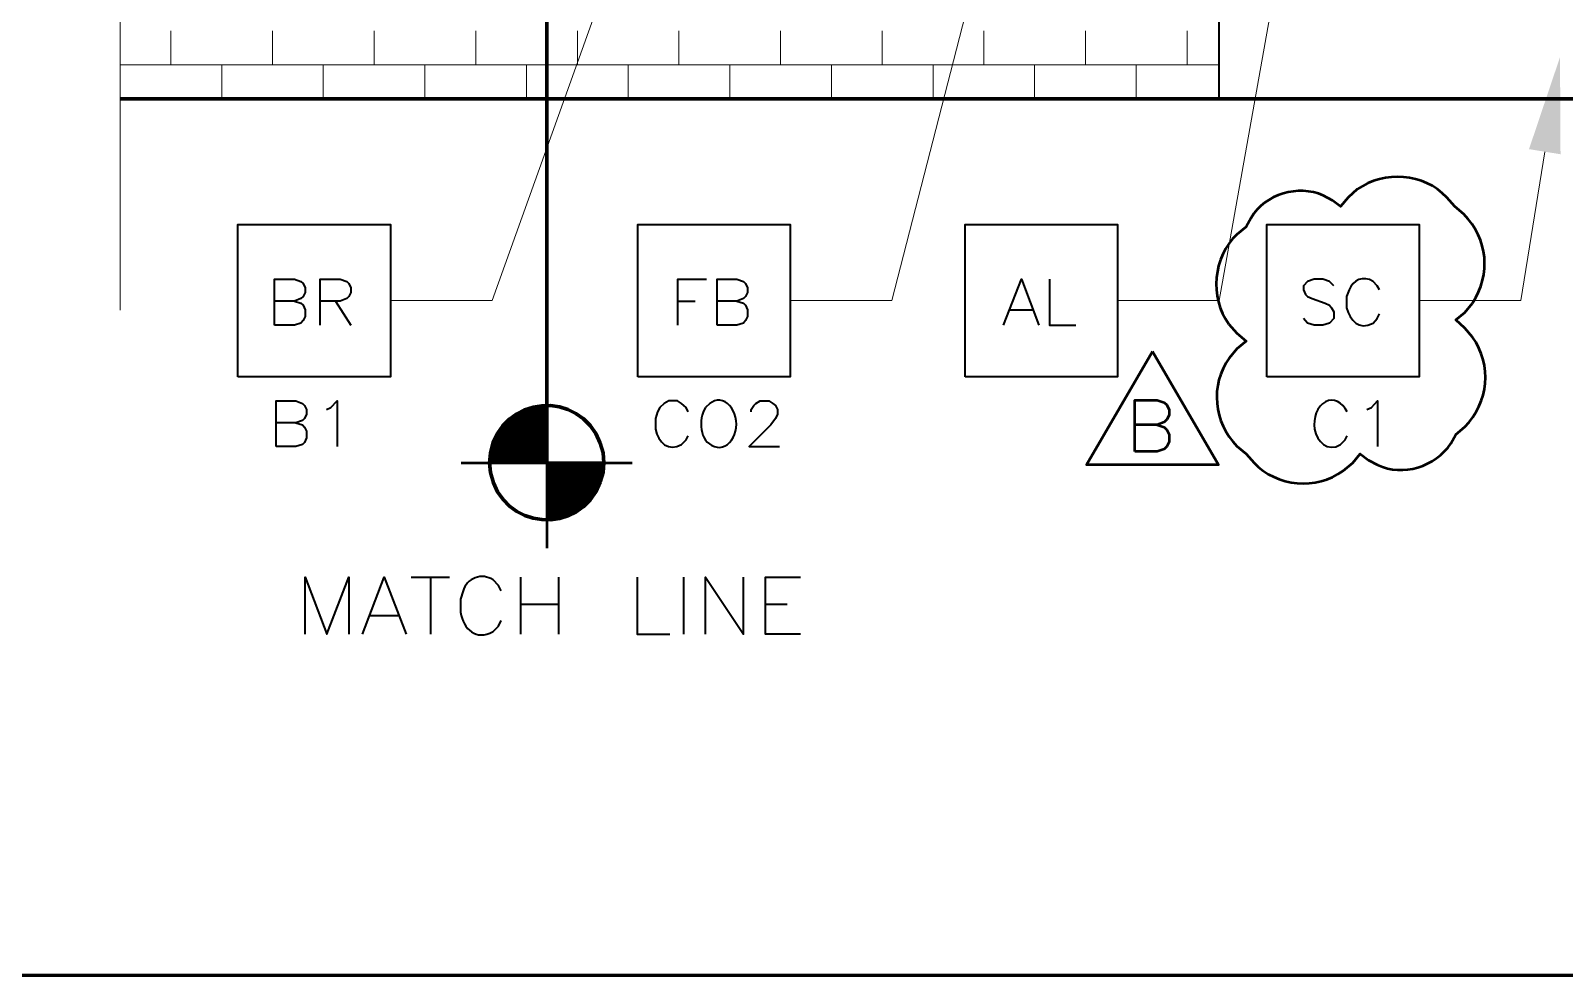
# Model space of a CAD drawing. Header units: inches. Extents: x 5 to 516, y -193 to 129.
# Drawn here: x 90.72 to 100.78, y -71.03 to -64.84 of the extents above; entities that cross this region are included whole.
import ezdxf

# ---------------------------------------------------------------- set-up
doc = ezdxf.new("R2010")
doc.units = ezdxf.units.IN
doc.header["$MEASUREMENT"] = 0
doc.layers.add('PDF4_Geometry', color=7, linetype='Continuous')
doc.layers.add('PDF4_Solid Fills', color=7, linetype='Continuous')

msp = doc.modelspace()

# ---------------------------------------------------------------- linework, layer by layer
at = {"layer": 'PDF4_Geometry', "lineweight": 70}
for points in [[(94.1087567, -43.4929785), (94.1087567, -67.6729799)], [(93.738755, -67.6063132), (93.7320883, -67.6729799), (93.738755, -67.7363132)], [(94.4587551, -67.7996466), (94.4787551, -67.7363132), (94.4820884, -67.6729799), (94.4787551, -67.6063132), (94.4587551, -67.5429799)]]:
    msp.add_lwpolyline(points, dxfattribs=at)
at = {"layer": 'PDF4_Geometry', "lineweight": 15}
for points in [[(91.3087551, -44.8563141), (91.3087551, -55.3929818), (90.9120884, -55.5896481), (91.6754218, -55.6729815), (91.3087551, -55.9229815), (91.3087551, -66.6729832)], [(97.5287568, -62.1129819), (96.37209, -66.609649), (95.7054233, -66.609649)], [(99.1620882, -63.002983), (98.5187549, -66.6096499), (97.8520881, -66.6096499)], [(94.6920901, -63.9796473), (93.7487566, -66.6096475), (93.0820899, -66.6096475)], [(91.6420885, -65.0629808), (91.6420885, -64.8396474)], [(92.3087552, -65.0629808), (92.3087552, -64.8396474)], [(92.9754219, -65.0629808), (92.9754219, -64.8396474)], [(93.6420886, -65.0629808), (93.6420886, -64.8396474)], [(94.3087553, -65.0629808), (94.3087553, -64.8396474)], [(94.9754221, -65.0629808), (94.9754221, -64.8396474)], [(95.6420888, -65.0629808), (95.6420888, -64.8396474)], [(96.3087555, -65.0629808), (96.3087555, -64.8396474)], [(96.9754222, -65.0629808), (96.9754222, -64.8396474)], [(97.6420889, -65.0629808), (97.6420889, -64.8396474)], [(98.3087557, -65.0629808), (98.3087557, -64.8396474)], [(91.3120917, -65.0629808), (98.518759, -65.0629808)], [(91.9754218, -65.2863152), (91.9754218, -65.0629818)], [(92.6420885, -65.2863152), (92.6420885, -65.0629818)], [(93.3087553, -65.2863152), (93.3087553, -65.0629818)], [(93.975422, -65.2863152), (93.975422, -65.0629818)], [(94.6420887, -65.2863152), (94.6420887, -65.0629818)], [(95.3087554, -65.2863152), (95.3087554, -65.0629818)], [(95.9754221, -65.2863152), (95.9754221, -65.0629818)], [(96.6420889, -65.2863152), (96.6420889, -65.0629818)], [(97.3087556, -65.2863152), (97.3087556, -65.0629818)], [(97.9754223, -65.2863152), (97.9754223, -65.0629818)], [(91.6420885, -65.2863152), (91.6420885, -65.2829819)], [(92.9754219, -65.2863152), (92.9754219, -65.2829819)], [(93.6420886, -65.2863152), (93.6420886, -65.2829819)], [(95.6420888, -65.2863152), (95.6420888, -65.2829819)], [(96.3087555, -65.2863152), (96.3087555, -65.2829819)], [(98.3087557, -65.2863152), (98.3087557, -65.2829819)], [(100.655422, -65.6329813), (100.4987553, -66.6096481), (99.8320886, -66.6096481)]]:
    msp.add_lwpolyline(points, dxfattribs=at)
at = {"layer": 'PDF4_Geometry', "lineweight": 35}
for points in [[(98.5187573, -65.2863152), (98.5187573, -46.9696464)], [(92.322088, -66.7696527), (92.322088, -66.4696527), (92.452088, -66.4696527), (92.4954213, -66.482986), (92.5087546, -66.4963194), (92.522088, -66.5263194), (92.522088, -66.5563194), (92.5087546, -66.582986), (92.4954213, -66.5963194), (92.452088, -66.612986), (92.322088, -66.612986)], [(92.6220893, -66.7696527), (92.6220893, -66.4696527), (92.7520894, -66.4696527), (92.7954227, -66.482986), (92.808756, -66.4963194), (92.8220894, -66.5263194), (92.8220894, -66.5563194), (92.808756, -66.582986), (92.7954227, -66.5963194), (92.7520894, -66.612986), (92.6220893, -66.612986)], [(94.9687557, -66.7696527), (94.9687557, -66.4696527), (95.1554223, -66.4696527)], [(95.2254221, -66.7696527), (95.2254221, -66.4696527), (95.3554221, -66.4696527), (95.3987554, -66.482986), (95.4120888, -66.4963194), (95.4254221, -66.5263194), (95.4254221, -66.5563194), (95.4120888, -66.582986), (95.3987554, -66.5963194), (95.3554221, -66.612986), (95.2254221, -66.612986)], [(97.1054203, -66.7696527), (97.222087, -66.4696527), (97.3354203, -66.7696527)], [(97.4054217, -66.4696513), (97.4054217, -66.7696514), (97.578755, -66.7696514)], [(99.2720872, -66.5129795), (99.2420872, -66.4829795), (99.1987538, -66.4696462), (99.1420872, -66.4696462), (99.0987538, -66.4829795), (99.0720871, -66.5129795), (99.0720871, -66.5396462), (99.0854205, -66.5696462), (99.0987538, -66.5829795), (99.1287538, -66.5963129), (99.2154205, -66.6263129), (99.2420872, -66.6396462), (99.2554205, -66.6563129), (99.2720872, -66.6829795), (99.2720872, -66.7263129), (99.2420872, -66.7563129), (99.1987538, -66.7696462), (99.1420872, -66.7696462), (99.0987538, -66.7563129), (99.0720871, -66.7263129)], [(99.5720885, -66.5396451), (99.5554219, -66.5129784), (99.5287552, -66.4829784)], [(99.3720885, -66.5396451), (99.3554219, -66.5829784), (99.3554219, -66.6563118)], [(92.4520861, -66.6129822), (92.4954194, -66.6263156), (92.5087527, -66.6396489), (92.5220861, -66.6696489), (92.5220861, -66.7129822), (92.5087527, -66.7396489), (92.4954194, -66.7563156), (92.4520861, -66.7696489), (92.3220861, -66.7696489)], [(92.7220853, -66.6129822), (92.8220853, -66.7696489)], [(94.9687557, -66.6129822), (95.082089, -66.6129822)], [(95.3554202, -66.6129822), (95.3987535, -66.6263156), (95.4120869, -66.6396489), (95.4254202, -66.6696489), (95.4254202, -66.7129822), (95.4120869, -66.7396489), (95.3987535, -66.7563156), (95.3554202, -66.7696489), (95.2254202, -66.7696489)], [(97.1487553, -66.66965), (97.2920886, -66.66965)], [(99.5287552, -66.7563118), (99.5554219, -66.7263118), (99.5720885, -66.6963118)], [(92.3320909, -67.5663175), (92.3320909, -67.2663175), (92.462091, -67.2663175), (92.5054243, -67.2829842), (92.5187576, -67.2963175), (92.532091, -67.3229842), (92.532091, -67.3529842), (92.5187576, -67.3829842), (92.5054243, -67.3963175), (92.462091, -67.4096509), (92.3320909, -67.4096509)], [(92.6620877, -67.3229839), (92.6920877, -67.3096506), (92.7320877, -67.2663172), (92.7320877, -67.5663173)], [(95.035423, -67.3396465), (95.0220897, -67.3096465), (94.9920897, -67.2829798), (94.965423, -67.2663132), (94.9087563, -67.2663132), (94.8787563, -67.2829798), (94.8487563, -67.3096465), (94.835423, -67.3396465), (94.8220897, -67.3829799), (94.8220897, -67.4529799)], [(95.2087561, -67.2663162), (95.1787561, -67.2829828), (95.1487561, -67.3096495)], [(95.4487565, -67.3396465), (95.4487565, -67.3229798), (95.4654232, -67.2963132), (95.4787565, -67.2829798), (95.5087565, -67.2663132), (95.5654232, -67.2663132), (95.5920899, -67.2829798), (95.6087565, -67.2963132), (95.6220899, -67.3229798), (95.6220899, -67.3529799), (95.6087565, -67.3829799), (95.5787565, -67.4229799), (95.4354232, -67.5663132), (95.6354232, -67.5663132)], [(99.4887552, -67.3229839), (99.5187552, -67.3096506), (99.5587552, -67.2663172), (99.5587552, -67.5663173)], [(92.4620891, -67.4096471), (92.5054224, -67.4229804), (92.5187557, -67.4396471), (92.5320891, -67.4663137), (92.5320891, -67.5096471), (92.5187557, -67.5396471), (92.5054224, -67.5529804), (92.4620891, -67.5663137), (92.332089, -67.5663137)], [(94.9920897, -67.5529799), (95.0220897, -67.5229799), (95.035423, -67.4963132)], [(99.3154238, -67.5529799), (99.3454238, -67.5229799), (99.3587571, -67.4963132)], [(92.5220866, -68.7963185), (92.5220866, -68.4229851), (92.66542, -68.7963185), (92.8087533, -68.4229851), (92.8087533, -68.7963185)], [(92.8987549, -68.7963185), (93.0420883, -68.4229851), (93.1854216, -68.7963185)], [(93.2187555, -68.4229799), (93.4687555, -68.4229799)], [(93.3454238, -68.4229799), (93.3454238, -68.7963133)], [(93.9354236, -68.4229799), (93.9354236, -68.7963133)], [(94.1854236, -68.4229799), (94.1854236, -68.7963133)], [(94.7020896, -68.4229799), (94.7020896, -68.7963133), (94.915423, -68.7963133)], [(95.0054208, -68.4229799), (95.0054208, -68.7963133)], [(95.1487551, -68.7963185), (95.1487551, -68.4229851), (95.3987551, -68.7963185), (95.3987551, -68.4229851)], [(95.7720895, -68.7963185), (95.5420894, -68.7963185), (95.5420894, -68.4229851), (95.7720895, -68.4229851)], [(93.9354236, -68.5996496), (94.1854236, -68.5996496)], [(95.5420894, -68.5996496), (95.6854228, -68.5996496)], [(92.9520861, -68.67298), (93.1320861, -68.67298)], [(93.755422, -68.7796464), (93.7920886, -68.7429797), (93.8087553, -68.706313)]]:
    msp.add_lwpolyline(points, dxfattribs=at)
at = {"layer": 'PDF4_Geometry', "lineweight": 80}
msp.add_lwpolyline([(129.5520918, -65.2863152), (91.3120883, -65.2863152)], dxfattribs=at)
at = {"layer": 'PDF4_Geometry', "lineweight": 50}
for points in [[(99.4254236, -65.8796488), (99.3654236, -65.9329822), (99.3154236, -65.9929822), (99.2620903, -65.9529822), (99.2020903, -65.9196488)], [(100.1254237, -66.0429822), (100.0654237, -65.9929822), (100.0120903, -65.9329822)], [(98.7287569, -66.0663155), (98.6954236, -66.1263155), (98.6354236, -66.1763155)], [(100.1820904, -66.8496489), (100.1320904, -66.7896489), (100.0720903, -66.7363156), (100.1320904, -66.6863156), (100.1820904, -66.6263156)], [(98.5820902, -66.7629822), (98.6354236, -66.8229823), (98.6954236, -66.8763156), (98.6354236, -66.9263156), (98.5854236, -66.9863156)], [(94.1087567, -67.1096457), (94.1087567, -68.2329791)], [(97.9654227, -67.5996495), (97.9654227, -67.2629828), (98.1120894, -67.2629828), (98.158756, -67.2763162), (98.1754227, -67.2929828), (98.1920894, -67.3263162), (98.1920894, -67.3596495), (98.1754227, -67.3896495), (98.158756, -67.4063162), (98.1120894, -67.4229828), (97.9654227, -67.4229828)], [(93.8420873, -67.4063173), (94.108754, -67.4063173)], [(93.8587567, -67.3896479), (94.1087567, -67.3896479)], [(93.8787558, -67.3763151), (94.1087559, -67.3763151)], [(93.9020882, -67.3596457), (94.1087549, -67.3596457)], [(93.9254206, -67.3429831), (94.108754, -67.3429831)], [(93.958756, -67.3296503), (94.108756, -67.3296503)], [(94.0020876, -67.3129809), (94.1087542, -67.3129809)], [(93.7754233, -67.4996468), (94.1087567, -67.4996468)], [(93.7820897, -67.4829842), (94.1087564, -67.4829842)], [(93.7920893, -67.4696514), (94.108756, -67.4696514)], [(93.8020889, -67.452982), (94.1087556, -67.452982)], [(93.8154217, -67.4363194), (94.108755, -67.4363194)], [(93.8287545, -67.4229799), (94.1087545, -67.4229799)], [(98.1120902, -67.4229799), (98.1587569, -67.4396465), (98.1754235, -67.4563132), (98.1920902, -67.4863132), (98.1920902, -67.5363132), (98.1754235, -67.5663132), (98.1587569, -67.5829799), (98.1120902, -67.5996465), (97.9654235, -67.5996465)], [(100.038757, -67.5463156), (100.0720903, -67.4863156), (100.1320904, -67.4363156)], [(93.7387547, -67.6096457), (94.1087548, -67.6096457)], [(93.7420879, -67.5929831), (94.1087546, -67.5929831)], [(93.7454211, -67.5796503), (94.1087545, -67.5796503)], [(93.7487543, -67.562981), (94.1087544, -67.562981)], [(93.7554207, -67.5463184), (94.1087541, -67.5463184)], [(93.7587539, -67.5329856), (94.108754, -67.5329856)], [(93.7654203, -67.5163162), (94.1087537, -67.5163162)], [(98.6354236, -67.5629823), (98.6954236, -67.6129823), (98.7487569, -67.6729823)], [(99.3320903, -67.7263157), (99.3954236, -67.6729823), (99.4454236, -67.6129823), (99.498757, -67.6563157), (99.558757, -67.6863157)], [(93.5454225, -67.6729799), (94.6687558, -67.6729799)], [(93.7320883, -67.6563173), (94.108755, -67.6563173)], [(93.7354215, -67.6263151), (94.1087549, -67.6263151)], [(93.7354215, -67.6396479), (94.1087549, -67.6396479)], [(94.4820884, -67.6863195), (94.108755, -67.6863195)], [(94.4820884, -67.702982), (94.108755, -67.702982)], [(94.4787552, -67.7196514), (94.1087552, -67.7196514)], [(94.4787552, -67.7329842), (94.1087552, -67.7329842)], [(94.475422, -67.7496468), (94.1087553, -67.7496468)], [(94.4720888, -67.7663162), (94.1087555, -67.7663162)], [(94.4654224, -67.7829856), (94.1087557, -67.7829856)], [(94.4620892, -67.7963184), (94.1087559, -67.7963184)], [(94.4554228, -67.812981), (94.1087561, -67.812981)], [(94.432087, -67.8596457), (94.1087537, -67.8596457)], [(94.4220875, -67.8763151), (94.1087541, -67.8763151)], [(94.4120879, -67.8896479), (94.1087545, -67.8896479)], [(94.4020883, -67.9063173), (94.1087549, -67.9063173)], [(94.4487564, -67.8296504), (94.1087564, -67.8296504)], [(94.44209, -67.8429831), (94.1087567, -67.8429831)], [(94.3554201, -67.9529821), (94.1087534, -67.9529821)], [(94.258754, -68.0163162), (94.108754, -68.0163162)], [(94.3354209, -67.9696514), (94.1087542, -67.9696514)], [(94.3154217, -67.9829842), (94.108755, -67.9829842)], [(94.3887555, -67.9229799), (94.1087555, -67.9229799)], [(94.3720895, -67.9363195), (94.1087561, -67.9363195)], [(94.2887561, -67.9996468), (94.1087561, -67.9996468)], [(94.2154224, -68.0329856), (94.1087557, -68.0329856)]]:
    msp.add_lwpolyline(points, dxfattribs=at)
at = {"layer": 'PDF4_Geometry', "lineweight": 35}
for points in [[(92.0820909, -67.1096457), (92.0820909, -66.1096456), (93.082091, -66.1096456), (93.082091, -67.1096457)], [(94.7054228, -67.1096457), (94.7054228, -66.1096456), (95.7054229, -66.1096456), (95.7054229, -67.1096457)], [(96.8520905, -67.1096457), (96.8520905, -66.1096456), (97.8520906, -66.1096456), (97.8520906, -67.1096457)], [(98.8320881, -67.1096457), (98.8320881, -66.1096456), (99.8320882, -66.1096456), (99.8320882, -67.1096457)]]:
    msp.add_lwpolyline(points, close=True, dxfattribs=at)
at = {"layer": 'PDF4_Geometry', "lineweight": 50}
for points in [[(98.082088, -66.942979), (98.5154214, -67.6863124), (97.6487546, -67.6863124)], [(94.48209, -67.6729799), (94.1087567, -67.6729799)]]:
    msp.add_lwpolyline(points, close=True, dxfattribs=at)
at = {"layer": 'PDF4_Geometry', "lineweight": 35}
msp.add_lwpolyline([(93.8087553, -68.5129797), (93.7920886, -68.476313), (93.755422, -68.4396463, 0.5082930305), (93.5587553, -68.5129797), (93.5420886, -68.566313), (93.5420886, -68.6529797)], format="xyb", dxfattribs=at)
at = {"layer": 'PDF4_Geometry', "lineweight": 60}
msp.add_lwpolyline([(12.8887456, -71.0329858), (139.8887557, -71.0329858)], dxfattribs=at)
at = {"layer": 'PDF4_Geometry', "lineweight": 35}
for centre, major_axis, ratio, start_param, end_param in [((95.2364377, -67.4170126), (-0.0049455, 0.1544505), 0.7480384105, 2.8571269613, 6.482092653), ((99.259701, -67.4222043), (-0.0040693, 0.1598032), 0.7307579191, 5.2366004551, 8.0291437392)]:
    msp.add_ellipse(centre, major_axis=major_axis, ratio=ratio, start_param=start_param, end_param=end_param, dxfattribs=at)
at = {"layer": 'PDF4_Geometry', "lineweight": 50}
for points in [[(100.0120903, -65.9329822), (99.8634237, -65.7724266), (99.6020903, -65.7558154), (99.4254236, -65.8796488)], [(99.2020903, -65.9196488), (99.0364236, -65.8474822), (98.8221458, -65.909371), (98.7287569, -66.0663155)], [(100.1820904, -66.6263156), (100.3032015, -66.4296489), (100.2851459, -66.2116488), (100.1254237, -66.0429822)], [(98.6354236, -66.1763155), (98.4766458, -66.3227599), (98.4569791, -66.5883711), (98.5820902, -66.7629822)], [(100.1320904, -67.4363156), (100.2878681, -67.275649), (100.311757, -67.03426), (100.1820904, -66.8496489)], [(98.5854236, -66.9863156), (98.4578124, -67.1614267), (98.4831458, -67.4104823), (98.6354236, -67.5629823)], [(99.558757, -67.6863157), (99.7239237, -67.7662045), (99.9393681, -67.6977045), (100.038757, -67.5463156)], [(98.7487569, -67.6729823), (98.8941458, -67.8313712), (99.1598125, -67.852149), (99.3320903, -67.7263157)]]:
    msp.add_open_spline(points, degree=3, dxfattribs=at)
at = {"layer": 'PDF4_Geometry', "lineweight": 35}
for points in [[(99.5287552, -66.4829784), (99.4661441, -66.444034), (99.3963108, -66.4736451), (99.3720885, -66.5396451)], [(99.3554219, -66.6563118), (99.3806441, -66.7399784), (99.4335885, -66.8072562), (99.5287552, -66.7563118)], [(95.1487561, -67.3096495), (95.1010894, -67.3877606), (95.1070339, -67.5348162), (95.2087561, -67.5663162)], [(94.8220897, -67.4529799), (94.8344785, -67.5388688), (94.9108119, -67.6035354), (94.9920897, -67.5529799)], [(99.1454237, -67.4529799), (99.1597571, -67.5338688), (99.2313682, -67.6059799), (99.3154238, -67.5529799)], [(93.5420886, -68.6529797), (93.5609775, -68.7645352), (93.6454775, -68.8410353), (93.755422, -68.7796464)]]:
    msp.add_open_spline(points, degree=3, dxfattribs=at)
at = {"layer": 'PDF4_Geometry', "lineweight": 70}
for points in [[(94.4587551, -67.5429799), (94.3231439, -67.1849798), (93.8111995, -67.2287576), (93.738755, -67.6063132)], [(93.738755, -67.7363132), (93.8123106, -68.1174799), (94.3246439, -68.1580355), (94.4587551, -67.7996466)]]:
    msp.add_open_spline(points, degree=3, dxfattribs=at)
at = {"layer": 'PDF4_Solid Fills', "lineweight": 50, "transparency": 33554559}
msp.add_solid([(100.5520894, -65.6163187), (100.7554228, -65.0129854), (100.7587561, -65.6496521)], dxfattribs=at)

doc.saveas('drawing.dxf')
